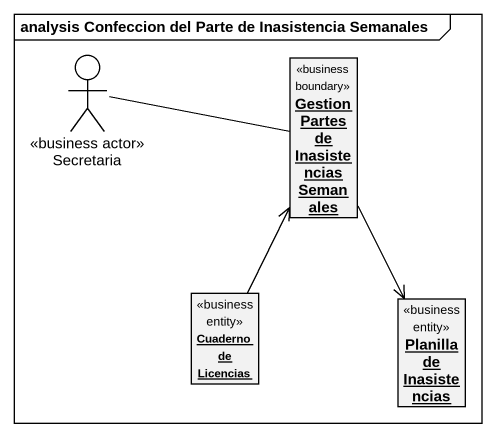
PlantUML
@startuml
mainframe analysis Confeccion del Parte de Inasistencia Semanales
allowmixing
hide circle
hide empty members
actor Secretaria <<business actor>>
object "Gestion Partes de Inasistencias Semanales" as Gestion_Partes_de <<business boundary>>
object "Cuaderno de Licencias" as Cuaderno_de_Licencias <<business entity>>
object "Planilla de Inasistencias" as Planilla_de_Inasistencias <<business entity>>
Secretaria -right- Gestion_Partes_de
Gestion_Partes_de <-- Cuaderno_de_Licencias
Gestion_Partes_de --> Planilla_de_Inasistencias
@enduml
